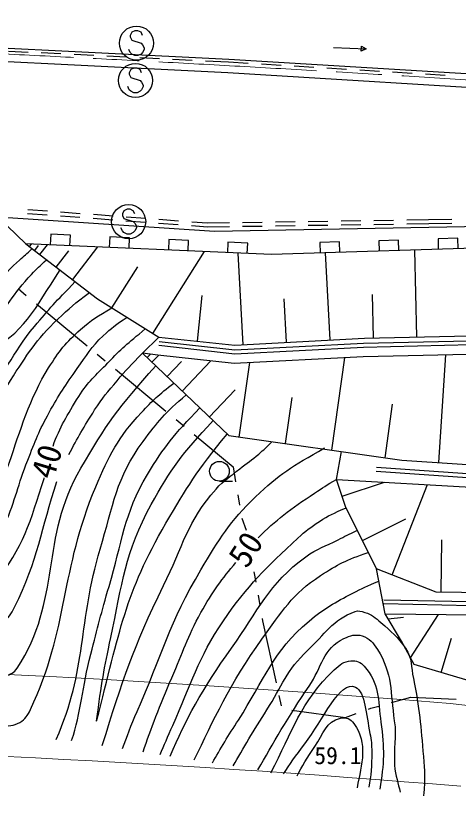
# Model space of a CAD drawing. Units: millimetres, scale not verified. Extents: x 40000 to 680000, y 20000 to 380000.
# Drawn here: x 281290 to 314933, y 235374 to 295864 of the extents above; entities that cross this region are included whole.
import ezdxf
from ezdxf.enums import TextEntityAlignment as Align

# ---------------------------------------------------------------- set-up
doc = ezdxf.new("R2010")
doc.units = ezdxf.units.MM
doc.header["$LTSCALE"] = 1000
doc.linetypes.add('CHAIN', pattern=[18.5, 12, -1.5, 3.5, -1.5])
for name, color, linetype, lineweight in [('M-BGD', 7, 'Continuous', 25), ('M-BMK', 2, 'CHAIN', 13), ('M-BMK-ROW', 30, 'Continuous', 25), ('M-STR-HTXT', 7, 'Continuous', 13), ('M-STR-STRC', 7, 'Continuous', 25)]:
    doc.layers.add(name, color=color, linetype=linetype, lineweight=lineweight)
doc.styles.add('ＭＳ ゴシック', font='')
doc.styles.get('ＭＳ ゴシック').set_extended_font_data('MS Gothic')

msp = doc.modelspace()

# ---------------------------------------------------------------- linework, layer by layer
at = {"layer": 'M-BGD'}
for p, q in [((305444, 293471), (307942, 293358)), ((307559, 293187), (307576, 293562)), ((307576, 293562), (307942, 293358)), ((280724, 293192), (282222, 293118)), ((283221, 293068), (284719, 292994)), ((285718, 292944), (287216, 292869)), ((288215, 292820), (289713, 292745)), ((307942, 293358), (307559, 293187)), ((290712, 292695), (292210, 292621)), ((293209, 292571), (294707, 292496)), ((295706, 292447), (297471, 292359)), ((297471, 292359), (298967, 292268)), ((299965, 292207), (301462, 292116)), ((302460, 292056), (303958, 291965)), ((304956, 291904), (306453, 291813)), ((307451, 291753), (308948, 291662)), ((309947, 291601), (311444, 291510)), ((312442, 291450), (313939, 291359)), ((282178, 280844), (283673, 280732)), ((282199, 281143), (283694, 281031)), ((284692, 280956), (286187, 280844)), ((287185, 280770), (288680, 280658)), ((279890, 280590), (282048, 278531)), ((284671, 280657), (286166, 280545)), ((287164, 280470), (288660, 280358)), ((289657, 280284), (291153, 280172)), ((289678, 280583), (291173, 280471)), ((292150, 280097), (293646, 279985)), ((292171, 280397), (293666, 280285)), ((294664, 280210), (295871, 280120)), ((295871, 280120), (297531, 280144)), ((298531, 280159), (300030, 280181)), ((301030, 280196), (302530, 280218)), ((303530, 280233), (305030, 280255)), ((306030, 280269), (307530, 280292)), ((308529, 280306), (310029, 280328)), ((311029, 280343), (312689, 280368)), ((312689, 280368), (314455, 280401)), ((312694, 280068), (314452, 280101)), ((294643, 279911), (295862, 279820)), ((295862, 279820), (297529, 279844)), ((298529, 279859), (300028, 279881)), ((301028, 279896), (302528, 279918)), ((303528, 279933), (305028, 279955)), ((306028, 279969), (307528, 279992)), ((308528, 280006), (310027, 280028)), ((311027, 280043), (312694, 280068)), ((283938, 279249), (283903, 278449)), ((285437, 279182), (283938, 279249)), ((285401, 278383), (285437, 279182)), ((288434, 279049), (288398, 278250)), ((289932, 278983), (288434, 279049)), ((289897, 278184), (289932, 278983)), ((314904, 278948), (313404, 278901)), ((313404, 278901), (313429, 278102)), ((314929, 278149), (314904, 278948)), ((282328, 278317), (282478, 278512)), ((282725, 278012), (283013, 278388)), ((283122, 277708), (283697, 278458)), ((285609, 275803), (287514, 278289)), ((292929, 278850), (292894, 278051)), ((294428, 278784), (292929, 278850)), ((294392, 277985), (294428, 278784)), ((297425, 278651), (297389, 277852)), ((298923, 278585), (297425, 278651)), ((298888, 277786), (298923, 278585)), ((305908, 278666), (304409, 278619)), ((304409, 278619), (304434, 277819)), ((305933, 277867), (305908, 278666)), ((310406, 278807), (308906, 278760)), ((308906, 278760), (308932, 277961)), ((310431, 278008), (310406, 278807)), ((284365, 276756), (285318, 277999)), ((291711, 271703), (295631, 277930)), ((298571, 270854), (298194, 277817)), ((305191, 271212), (304832, 277832)), ((311791, 271442), (311645, 278046)), ((288597, 273663), (290557, 276776)), ((308489, 271369), (308416, 274671)), ((295101, 271116), (295463, 274584)), ((301881, 271033), (301702, 274343)), ((290931, 270203), (292154, 271424)), ((292081, 270066), (290931, 270203)), ((291281, 269868), (291537, 270136)), ((291642, 269522), (292155, 270058)), ((305316, 262832), (306309, 269861)), ((313462, 261891), (314009, 270078)), ((292788, 268426), (293885, 269572)), ((293934, 267330), (296127, 269622)), ((298287, 263825), (299088, 269490)), ((296002, 265352), (297979, 267419)), ((301802, 263328), (302298, 266843)), ((309379, 262258), (309952, 266321)), ((305689, 260606), (306052, 262728)), ((308717, 261541), (345536, 258905)), ((308696, 261242), (345627, 258598)), ((296776, 260473), (297776, 260473)), ((305689, 260606), (345299, 258360)), ((306118, 259322), (309342, 260399)), ((309910, 253336), (312600, 260214)), ((307653, 255970), (310962, 257609)), ((313640, 252023), (313692, 256000)), ((309380, 250384), (308729, 253798)), ((309380, 250384), (324428, 250216)), ((309618, 249987), (310768, 250118)), ((311321, 247032), (313453, 250339)), ((313648, 245925), (314420, 248523))]:
    msp.add_line(p, q, dxfattribs=at)
for points in [[(68342, 288219), (68345, 288219), (115605, 293033), (138283, 294540), (167959, 295745), (191062, 295864), (223191, 295172), (234405, 294930), (267981, 294045), (297483, 292577), (321438, 291122), (344179, 289519), (367802, 287734)], [(567698, 286354), (567406, 286326), (559485, 285680), (551566, 285108), (518949, 283527), (492291, 283050), (467642, 283003), (459370, 283072), (434491, 283535), (399683, 284830), (367874, 286674), (367722, 286687), (344103, 288472), (321370, 290075), (297425, 291529), (267941, 292996), (234380, 293881), (223168, 294122), (191054, 294814), (167983, 294695), (138340, 293491), (115693, 291986), (68474, 287177)], [(279890, 280590), (296401, 279482), (322206, 279983), (338262, 278616), (358182, 277190)], [(373232, 274914), (358159, 275317), (318620, 278264), (300743, 277704), (282048, 278531)], [(282048, 278531), (287500, 274353), (292154, 271424), (297940, 270819), (307824, 271355), (318094, 271582), (358183, 269011), (366492, 268698), (373232, 274914)], [(367889, 268288), (357973, 268452), (318007, 271184), (307736, 270947), (297950, 270445), (292195, 271077)], [(367883, 267988), (357968, 268152), (357952, 268153), (318000, 270883), (307747, 270647), (297942, 270144), (292163, 270779)], [(290931, 270203), (297478, 263939), (310650, 262079), (345096, 259778), (357796, 263885), (366124, 267391), (357883, 267439)], [(357883, 267439), (317945, 270169), (307710, 269933), (297885, 269429), (292081, 270066)], [(345299, 258360), (324853, 251877), (313255, 252028), (308729, 253798), (306377, 258546), (305689, 260606)], [(309284, 251455), (324770, 251146), (345772, 258109)], [(309284, 251155), (324726, 250808), (345858, 257821)], [(324428, 250216), (317614, 245624), (316209, 245164), (311591, 246537), (310630, 248301), (309380, 250384)]]:
    msp.add_lwpolyline(points, dxfattribs=at)
msp.add_circle((296776, 261223), 750, dxfattribs=at)
for points, knots in [([(273683, 276914), (274487, 275501), (275187, 273638), (276917, 273841), (277460, 273905), (277802, 273964), (278244, 274286), (279658, 275318), (280270, 276118), (281567, 277294), (281944, 277636), (282062, 277743), (282533, 278170)], [0, 0, 0, 0, 1, 1, 1, 2, 2, 2, 3, 3, 3, 4, 4, 4, 4]), ([(271676, 275930), (272862, 274335), (273314, 273561), (274835, 272627), (275849, 272004), (276439, 271314), (277626, 271404), (278284, 271454), (278660, 271702), (279141, 272155), (280634, 273559), (281037, 274747), (282478, 276204), (282919, 276649), (283069, 276814), (283630, 277319)], [0, 0, 0, 0, 1, 1, 1, 2, 2, 2, 3, 3, 3, 4, 4, 4, 5, 5, 5, 5]), ([(269451, 274840), (270805, 273216), (271199, 272675), (272524, 271495), (273367, 270745), (273750, 270154), (274777, 269686), (275322, 269438), (275683, 269363), (276280, 269391), (277373, 269443), (277938, 269832), (278934, 270282), (281951, 271645), (282677, 273550), (284654, 276535)], [0, 0, 0, 0, 1, 1, 1, 2, 2, 2, 3, 3, 3, 4, 4, 4, 5, 5, 5, 5]), ([(268178, 274216), (269797, 272378), (270285, 271863), (271724, 270440), (273728, 268458), (274365, 265318), (277158, 265692), (277826, 265781), (278186, 266073), (278644, 266566), (280500, 268559), (280951, 270150), (282701, 272237), (283859, 273618), (284289, 274101), (285809, 275649)], [0, 0, 0, 0, 1, 1, 1, 2, 2, 2, 3, 3, 3, 4, 4, 4, 5, 5, 5, 5]), ([(267587, 273352), (269614, 270167), (270144, 269312), (271885, 266791), (273240, 264828), (273925, 263669), (275435, 261822), (275878, 261280), (276183, 260266), (276629, 260484), (278802, 261549), (279020, 265267), (280876, 268138), (282127, 270072), (282816, 271214), (284486, 272800), (285376, 273645), (285734, 273973), (286894, 274818)], [0, 0, 0, 0, 1, 1, 1, 2, 2, 2, 3, 3, 3, 4, 4, 4, 5, 5, 5, 6, 6, 6, 6]), ([(266113, 272331), (267779, 270516), (268244, 269929), (269504, 268303), (271751, 265405), (272274, 263263), (274541, 260381), (275691, 258919), (276580, 256127), (277650, 256774), (280740, 258642), (280919, 264538), (283777, 269087), (284567, 270345), (285086, 271039), (286210, 272009), (287068, 272751), (287464, 273014), (288597, 273663)], [0, 0, 0, 0, 1, 1, 1, 2, 2, 2, 3, 3, 3, 4, 4, 4, 5, 5, 5, 6, 6, 6, 6]), ([(264698, 271043), (268398, 264960), (269335, 263270), (272616, 258491), (273974, 256513), (274159, 254804), (276153, 253469), (276673, 253120), (277166, 253099), (277750, 253327), (278430, 253593), (278682, 254007), (279148, 254571), (279886, 255465), (280014, 256163), (280470, 257229), (281259, 259072), (281452, 260201), (282188, 262066), (282759, 263514), (283063, 264342), (283820, 265703), (284571, 267053), (285056, 267777), (285958, 269032), (286682, 270038), (287015, 270679), (287921, 271526), (288579, 272142), (288870, 272366), (289743, 272941)], [0, 0, 0, 0, 1, 1, 1, 2, 2, 2, 3, 3, 3, 4, 4, 4, 5, 5, 5, 6, 6, 6, 7, 7, 7, 8, 8, 8, 9, 9, 9, 10, 10, 10, 10]), ([(284114, 263135), (284643, 264602), (285182, 265487), (286074, 266914), (286775, 268037), (287371, 268526), (288289, 269480), (289330, 270562), (289751, 270904), (291132, 272067)], [0, 0, 0, 0, 1, 1, 1, 2, 2, 2, 3, 3, 3, 3]), ([(263726, 270160), (267406, 264199), (268327, 262686), (271318, 257922), (272458, 256106), (272826, 254885), (274244, 253276), (275102, 252305), (275725, 251485), (277020, 251460), (278185, 251438), (278979, 251843), (279710, 252750), (281854, 255412), (282397, 257411), (283432, 260668), (283437, 260687), (283443, 260705), (283449, 260724)], [0, 0, 0, 0, 1, 1, 1, 2, 2, 2, 3, 3, 3, 4, 4, 4, 5, 5, 5, 6, 6, 6, 6]), ([(285317, 262506), (285994, 263769), (286449, 264583), (287282, 265888), (287870, 266807), (288279, 267270), (288982, 268104), (289703, 268960), (289978, 269238), (290931, 270203)], [0, 0, 0, 0, 1, 1, 1, 2, 2, 2, 3, 3, 3, 3]), ([(270181, 248910), (270528, 248683), (270905, 248504), (271388, 248299), (274383, 247028), (275976, 245670), (279224, 245470), (279721, 245440), (280023, 245460), (280486, 245640), (280881, 245793), (281153, 245890), (281385, 246244), (284803, 251465), (283097, 256073), (286238, 261465), (288134, 264719), (289068, 266071), (291929, 269248)], [0, 0, 0, 0, 1, 1, 1, 2, 2, 2, 3, 3, 3, 4, 4, 4, 5, 5, 5, 6, 6, 6, 6]), ([(262538, 269079), (265796, 263999), (266753, 262632), (269140, 258317), (270378, 256079), (270661, 254569), (272207, 252532), (273188, 251238), (274019, 250708), (275434, 249911), (276746, 249173), (277773, 248423), (279173, 248976), (280185, 249374), (280706, 249917), (281194, 250888), (282985, 254448), (283219, 256929), (284408, 260434)], [0, 0, 0, 0, 1, 1, 1, 2, 2, 2, 3, 3, 3, 4, 4, 4, 5, 5, 5, 6, 6, 6, 6]), ([(272976, 245092), (273642, 244849), (274341, 244576), (275090, 244228), (277075, 243307), (278047, 242333), (280196, 241924), (280734, 241821), (281111, 241845), (281582, 242122), (282009, 242374), (282183, 242648), (282393, 243097), (285319, 249341), (284683, 253682), (287359, 260037), (288364, 262425), (289064, 263795), (290838, 265683), (291731, 266633), (292113, 267025), (293304, 267932)], [0, 0, 0, 0, 1, 1, 1, 2, 2, 2, 3, 3, 3, 4, 4, 4, 5, 5, 5, 6, 6, 6, 7, 7, 7, 7]), ([(284364, 240829), (286705, 246136), (286036, 249743), (287702, 255299), (288693, 258601), (288912, 260730), (290966, 263499), (292088, 265011), (292638, 265663), (294242, 267036)], [0, 0, 0, 0, 1, 1, 1, 2, 2, 2, 3, 3, 3, 3]), ([(285530, 240734), (286261, 242925), (286319, 244723), (286993, 247315), (287517, 249330), (287782, 250467), (288376, 252463), (289378, 255833), (289493, 257961), (291305, 260974), (292601, 263130), (293299, 263998), (295283, 266039)], [0, 0, 0, 0, 1, 1, 1, 2, 2, 2, 3, 3, 3, 4, 4, 4, 4]), ([(287424, 242207), (287815, 245218), (287987, 246115), (288514, 248588), (289375, 252624), (289596, 255081), (291585, 258696), (293078, 261409), (293923, 262500), (296287, 265079)], [0, 0, 0, 0, 1, 1, 1, 2, 2, 2, 3, 3, 3, 3]), ([(287424, 242207), (289229, 249169), (289572, 251879), (292706, 257269), (294321, 260047), (295014, 261182), (297358, 264054)], [0, 0, 0, 0, 1, 1, 1, 2, 2, 2, 2]), ([(287863, 240368), (289440, 245385), (290169, 247750), (292527, 252537), (293967, 255461), (294353, 257429), (296518, 259867), (297130, 260557), (297596, 260823), (298315, 261401), (298877, 261853), (299228, 262062), (299771, 262537), (300174, 262889), (300310, 263016), (300771, 263474)], [0, 0, 0, 0, 1, 1, 1, 2, 2, 2, 3, 3, 3, 4, 4, 4, 5, 5, 5, 5]), ([(289406, 240127), (289716, 241005), (290065, 241931), (290507, 242939), (292362, 247174), (293009, 249756), (295369, 253733), (296751, 256060), (297566, 257409), (299523, 259278), (301338, 261012), (302281, 261579), (304763, 262997)], [0, 0, 0, 0, 1, 1, 1, 2, 2, 2, 3, 3, 3, 4, 4, 4, 4]), ([(299728, 256156), (301039, 257501), (302196, 258363), (304015, 259563), (304658, 259987), (304887, 260157), (305689, 260606)], [0, 0, 0, 0, 1, 1, 1, 2, 2, 2, 2]), ([(292268, 239679), (292567, 240396), (292835, 241015), (293230, 241892), (294647, 245036), (295128, 246993), (297075, 249839), (298944, 252570), (300324, 253878), (302745, 256135), (303338, 256688), (303702, 256970), (304383, 257410), (305115, 257883), (305428, 258015), (306368, 258428)], [0, 0, 0, 0, 1, 1, 1, 2, 2, 2, 3, 3, 3, 4, 4, 4, 5, 5, 5, 5]), ([(293018, 239561), (294229, 242348), (295416, 244571), (297696, 247772), (299724, 250619), (300508, 252669), (303343, 254714), (304222, 255349), (304832, 255518), (305799, 256009), (306371, 256300), (306555, 256394), (307269, 256744)], [0, 0, 0, 0, 1, 1, 1, 2, 2, 2, 3, 3, 3, 4, 4, 4, 4]), ([(294862, 239272), (296320, 242280), (297562, 245058), (300010, 248452), (301511, 250534), (302310, 251888), (304463, 253287), (305782, 254144), (306418, 254472), (308081, 255057)], [0, 0, 0, 0, 1, 1, 1, 2, 2, 2, 3, 3, 3, 3]), ([(290961, 239883), (291575, 241616), (292237, 243450), (293150, 245520), (294006, 247459), (294332, 248622), (295361, 250474), (296258, 252090), (296971, 253037), (298032, 254273)], [0, 0, 0, 0, 1, 1, 1, 2, 2, 2, 3, 3, 3, 3]), ([(296245, 239056), (296833, 240081), (297478, 241152), (298215, 242294), (300175, 245330), (300817, 247508), (303592, 249823), (304775, 250811), (305545, 251247), (306918, 251947), (307680, 252336), (307960, 252476), (308908, 252861)], [0, 0, 0, 0, 1, 1, 1, 2, 2, 2, 3, 3, 3, 4, 4, 4, 4]), ([(297821, 238809), (298574, 240134), (299399, 241532), (300376, 243068), (301524, 244871), (301912, 246120), (303473, 247581), (304810, 248832), (305372, 249937), (307095, 250556), (307371, 250655), (307562, 250575), (307842, 250489), (308383, 250323), (308631, 250074), (309062, 249708), (309866, 249025), (310328, 248624), (310927, 247756), (311455, 246991), (311342, 246365), (311533, 245456), (312014, 243166), (312086, 241845), (312292, 239514), (312389, 238421), (312405, 237799), (312319, 236705), (312315, 236649), (312310, 236595), (312305, 236541)], [0, 0, 0, 0, 1, 1, 1, 2, 2, 2, 3, 3, 3, 4, 4, 4, 5, 5, 5, 6, 6, 6, 7, 7, 7, 8, 8, 8, 9, 9, 9, 10, 10, 10, 10]), ([(299707, 238514), (300816, 240491), (302035, 242567), (303595, 244874), (304578, 246328), (304663, 247750), (306251, 248501), (306745, 248734), (307114, 248860), (307636, 248699), (308214, 248522), (308466, 248180), (308792, 247671), (309968, 245838), (309762, 244400), (310081, 242245), (310274, 240939), (310007, 240181), (310102, 238864), (310161, 238042), (310390, 237468), (310523, 236820)], [0, 0, 0, 0, 1, 1, 1, 2, 2, 2, 3, 3, 3, 4, 4, 4, 5, 5, 5, 6, 6, 6, 7, 7, 7, 7]), ([(305515, 246111), (305925, 246500), (306220, 246772), (306784, 246803), (307209, 246827), (307507, 246707), (307793, 246392), (308960, 245107), (308829, 243854), (309065, 242134), (309335, 240160), (309308, 238997), (308973, 237033)], [0, 0, 0, 0, 1, 1, 1, 2, 2, 2, 3, 3, 3, 4, 4, 4, 4]), ([(301646, 238210), (302100, 238913), (302574, 239574), (303276, 240483), (304658, 242272), (305940, 245408), (307129, 244801), (307886, 244415), (307927, 242692), (308225, 241284), (308339, 240742), (308356, 240426), (308360, 239873), (308369, 238803), (308317, 238058), (308133, 237194)], [0, 0, 0, 0, 1, 1, 1, 2, 2, 2, 3, 3, 3, 4, 4, 4, 5, 5, 5, 5]), ([(302695, 238046), (303038, 238779), (303457, 239441), (304032, 240288), (304672, 241231), (304883, 242196), (305994, 242448), (306410, 242542), (306757, 242383), (307004, 242036), (308111, 240476), (307585, 239029), (307253, 237145)], [0, 0, 0, 0, 1, 1, 1, 2, 2, 2, 3, 3, 3, 4, 4, 4, 4])]:
    msp.add_open_spline(points, degree=3, knots=knots, dxfattribs=at)
msp.add_open_spline([(300696, 238281), (302358, 241465), (302910, 243639), (305515, 246111)], degree=3, dxfattribs=at)
at = {"layer": 'M-BMK'}
msp.add_arc((163403, -2112965), 2408776, 85.33008, 87.70887, dxfattribs=at)
at = {"layer": 'M-BMK-ROW'}
for p, q in [((281467, 275116), (282083, 274605)), ((282853, 273967), (286703, 270777)), ((287473, 270139), (288089, 269628)), ((288859, 268990), (292709, 265800)), ((293479, 265162), (294095, 264652)), ((294865, 264013), (297811, 261572)), ((297811, 261572), (298007, 260415)), ((298174, 259429), (298307, 258640)), ((298480, 257656), (298804, 256748)), ((299398, 253566), (299538, 252781)), ((299714, 251797), (299854, 251009)), ((300030, 250025), (300061, 249854)), ((300061, 249854), (301084, 245137)), ((301296, 244160), (301466, 243378)), ((309855, 243636), (311337, 244050)), ((311337, 244050), (314795, 243898)), ((308125, 243139), (308281, 243197)), ((308281, 243197), (308892, 243368)), ((302283, 243053), (306365, 242483)), ((306365, 242483), (307188, 242790))]:
    msp.add_line(p, q, dxfattribs=at)
at = {"layer": 'M-STR-HTXT'}
for centre, radius, start, end in [((233890, -718171), 965076, 85.21861, 99.4631), ((448017, 1416051), 1180101, 263.49548, 275.99355), ((234694, -724460), 965076, 85.21861, 93.43489)]:
    msp.add_arc(centre, radius, start, end, dxfattribs=at)
at = {"layer": 'M-STR-STRC'}
for p, q in [((290107, 294618), (289988, 294382)), ((290343, 294736), (290107, 294618)), ((290579, 294736), (290343, 294736)), ((290816, 294618), (290579, 294736)), ((290934, 294382), (290816, 294618)), ((289988, 294382), (289988, 294264)), ((289988, 294264), (290107, 294027)), ((290107, 294027), (290816, 293791)), ((290816, 293791), (290934, 293673)), ((290934, 293673), (291052, 293436)), ((291052, 293436), (291052, 293318)), ((289988, 293082), (289870, 293318)), ((290107, 292964), (289988, 293082)), ((290343, 292846), (290107, 292964)), ((290579, 292846), (290343, 292846)), ((290816, 292964), (290579, 292846)), ((290934, 293082), (290816, 292964)), ((291052, 293318), (290934, 293082)), ((290031, 291782), (289913, 291546)), ((290267, 291900), (290031, 291782)), ((290504, 291900), (290267, 291900)), ((290740, 291782), (290504, 291900)), ((290858, 291546), (290740, 291782)), ((289913, 291546), (289913, 291427)), ((289913, 291427), (290031, 291191)), ((290031, 291191), (290740, 290955)), ((289913, 290246), (289795, 290482)), ((290740, 290955), (290858, 290836)), ((290858, 290836), (290976, 290600)), ((290976, 290482), (290858, 290246)), ((290976, 290600), (290976, 290482)), ((290031, 290127), (289913, 290246)), ((290267, 290009), (290031, 290127)), ((290504, 290009), (290267, 290009)), ((290740, 290127), (290504, 290009)), ((290858, 290246), (290740, 290127)), ((289508, 281040), (289390, 280804)), ((289390, 280804), (289390, 280685)), ((289390, 280685), (289508, 280449)), ((289745, 281158), (289508, 281040)), ((289981, 281158), (289745, 281158)), ((290217, 281040), (289981, 281158)), ((290336, 280804), (290217, 281040)), ((289508, 280449), (290217, 280213)), ((290217, 280213), (290336, 280095)), ((290336, 280095), (290454, 279858)), ((289390, 279504), (289272, 279740)), ((289508, 279385), (289390, 279504)), ((290336, 279504), (290217, 279385)), ((290454, 279740), (290336, 279504)), ((290454, 279858), (290454, 279740)), ((289745, 279267), (289508, 279385)), ((289981, 279267), (289745, 279267)), ((290217, 279385), (289981, 279267))]:
    msp.add_line(p, q, dxfattribs=at)
for centre in [(290461, 293791), (290385, 290955), (289863, 280213)]:
    msp.add_circle(centre, 1300, dxfattribs=at)

# ---------------------------------------------------------------- texts
at = {"layer": 'M-BGD', "style": 'ＭＳ ゴシック'}
for s, rotation, p in [('40', 73.195, (284667, 260356)), ('50', 57.348, (299322, 253447))]:
    msp.add_text(s, height=1833, rotation=rotation, dxfattribs=at).set_placement(p, align=Align.BOTTOM_LEFT)
msp.add_text('59.1', height=1320, dxfattribs=at).set_placement((303991, 238548), align=Align.BOTTOM_LEFT)

doc.saveas('drawing.dxf')
